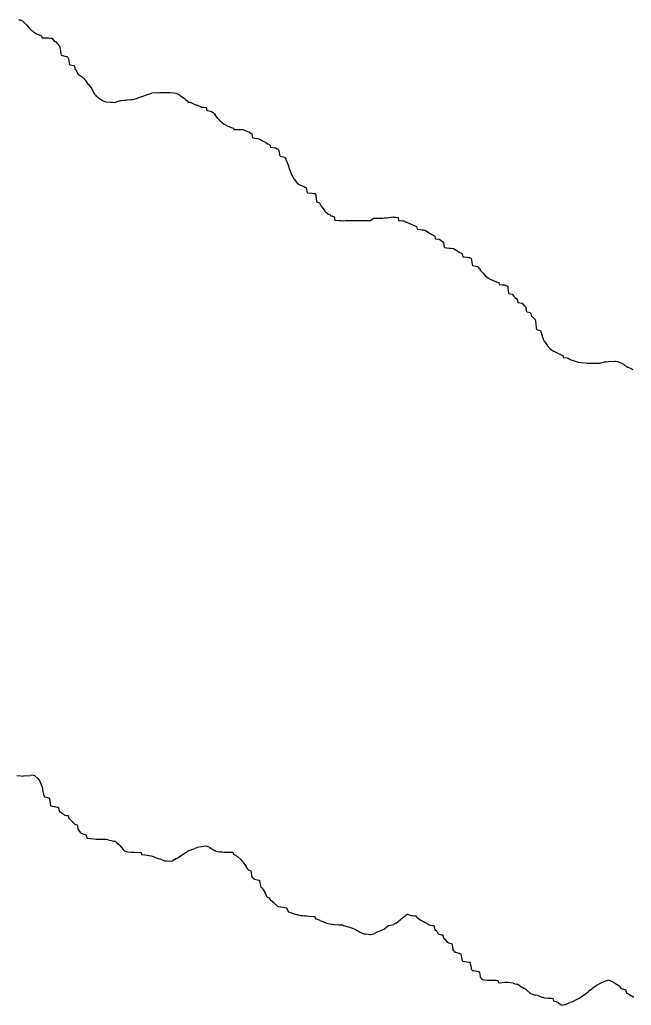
# Model space of a CAD drawing. Extents: x -19 to 227, y -64 to 33.
# Drawn here: x 101.32 to 121.37, y -25.05 to 7.3 of the extents above; entities that cross this region are included whole.
import ezdxf

# ---------------------------------------------------------------- set-up
doc = ezdxf.new("R2010")
doc.units = 0

msp = doc.modelspace()

# ---------------------------------------------------------------- linework, layer by layer
at = {"layer": 'MIDPLANE_Z0_OUTLINE'}
for p, q in [((101.2891, 7.3041), (101.3432, 7.2963)), ((101.3432, 7.2963), (101.3547, 7.2893)), ((101.3547, 7.2893), (101.3564, 7.2887)), ((101.3564, 7.2887), (101.4021, 7.2725)), ((101.4021, 7.2725), (101.4069, 7.2671)), ((101.4069, 7.2671), (101.4259, 7.2459)), ((101.4259, 7.2459), (101.4472, 7.2251)), ((101.4472, 7.2251), (101.4691, 7.2024)), ((101.4691, 7.2024), (101.5493, 7.1196)), ((101.5493, 7.1196), (101.6139, 7.0482)), ((101.6139, 7.0482), (101.6547, 7.0031)), ((101.6547, 7.0031), (101.6609, 6.9963)), ((101.6609, 6.9963), (101.6931, 6.9635)), ((101.6931, 6.9635), (101.7001, 6.9584)), ((101.7001, 6.9584), (101.7259, 6.9391)), ((101.7259, 6.9391), (101.7461, 6.9251)), ((101.7461, 6.9251), (101.7718, 6.9072)), ((101.7718, 6.9072), (101.8691, 6.8395)), ((101.8691, 6.8395), (101.925, 6.8156)), ((101.925, 6.8156), (101.9547, 6.8028)), ((101.9547, 6.8028), (102.0259, 6.7723)), ((102.0259, 6.7723), (102.0396, 6.71)), ((102.0396, 6.71), (102.1527, 6.7073)), ((102.1527, 6.7073), (102.2547, 6.7049)), ((102.2547, 6.7049), (102.3259, 6.7032)), ((102.3259, 6.7032), (102.3332, 6.7036)), ((102.3332, 6.7036), (102.3735, 6.6963)), ((102.3735, 6.6963), (102.4388, 6.6251)), ((102.4388, 6.6251), (102.4795, 6.5913)), ((102.4795, 6.5913), (102.5021, 6.5725)), ((102.5021, 6.5725), (102.5409, 6.5249)), ((102.5409, 6.5249), (102.5547, 6.508)), ((102.5547, 6.508), (102.6259, 6.439)), ((102.6259, 6.439), (102.632, 6.4024)), ((102.632, 6.4024), (102.632, 6.3963)), ((102.632, 6.3963), (102.6408, 6.3251)), ((102.6408, 6.3251), (102.6628, 6.1862)), ((102.6628, 6.1862), (102.67, 6.1404)), ((102.67, 6.1404), (102.8361, 6.1012)), ((102.8361, 6.1012), (102.8547, 6.0968)), ((102.8547, 6.0968), (102.8571, 6.0963)), ((102.8571, 6.0963), (102.8907, 6.0611)), ((102.8907, 6.0611), (102.903, 6.0452)), ((102.903, 6.0452), (102.9184, 6.0251)), ((102.9184, 6.0251), (102.9259, 6.0153)), ((102.9562, 5.8266), (102.9259, 6.0153)), ((102.9562, 5.8266), (103.098, 5.7963)), ((103.098, 5.7963), (103.1185, 5.7251)), ((103.1185, 5.7251), (103.1236, 5.7076)), ((103.1236, 5.7076), (103.1266, 5.697)), ((103.1266, 5.697), (103.1444, 5.6694)), ((103.1444, 5.6694), (103.1547, 5.6534)), ((103.1547, 5.6534), (103.2259, 5.5428)), ((103.2259, 5.5428), (103.2307, 5.5011)), ((103.2307, 5.5011), (103.2661, 5.4963)), ((103.2661, 5.4963), (103.359, 5.4251)), ((103.359, 5.4251), (103.3939, 5.3983)), ((103.3939, 5.3983), (103.4132, 5.3836)), ((103.4132, 5.3836), (103.443, 5.3439)), ((103.443, 5.3439), (103.4547, 5.3284)), ((103.4547, 5.3284), (103.5259, 5.2336)), ((103.5259, 5.2336), (103.5305, 5.2008)), ((103.5305, 5.2008), (103.5555, 5.1963)), ((103.5555, 5.1963), (103.6123, 5.1251)), ((103.6123, 5.1251), (103.6451, 5.0839)), ((103.6451, 5.0839), (103.6754, 5.0458)), ((103.6754, 5.0458), (103.7271, 4.9422)), ((103.7271, 4.9422), (103.7499, 4.8963)), ((103.7499, 4.8963), (103.7547, 4.8902)), ((103.7547, 4.8902), (103.7569, 4.8874)), ((103.7569, 4.8874), (103.7832, 4.8536)), ((103.7832, 4.8536), (103.791, 4.8432)), ((105.4464, 4.8251), (105.5547, 4.8643)), ((105.5547, 4.8643), (105.6161, 4.8865)), ((105.6161, 4.8865), (105.6259, 4.8905)), ((105.6259, 4.8905), (105.6462, 4.8963)), ((105.8547, 4.9075), (105.6462, 4.8963)), ((105.8547, 4.9075), (105.9259, 4.9114)), ((105.9259, 4.9114), (105.941, 4.9114)), ((105.941, 4.9114), (106.0562, 4.9141)), ((106.0562, 4.9141), (106.1547, 4.9165)), ((106.1547, 4.9165), (106.2259, 4.9161)), ((106.2259, 4.9161), (106.2455, 4.9159)), ((106.2455, 4.9159), (106.3705, 4.9029)), ((106.3705, 4.9029), (106.4344, 4.8963)), ((106.4344, 4.8963), (106.4547, 4.8869)), ((106.4547, 4.8869), (106.4566, 4.8863)), ((106.4566, 4.8863), (106.5015, 4.8719)), ((106.5015, 4.8719), (106.5064, 4.8674)), ((106.5064, 4.8674), (106.5259, 4.8491)), ((103.791, 4.8432), (103.8046, 4.8251)), ((103.8046, 4.8251), (103.8259, 4.7964)), ((103.9369, 4.7073), (103.8259, 4.7964)), ((103.9369, 4.7073), (104.0001, 4.6742)), ((104.0001, 4.6742), (104.0547, 4.6456)), ((104.0547, 4.6456), (104.1259, 4.6083)), ((104.1259, 4.6083), (104.1362, 4.6066)), ((104.1362, 4.6066), (104.1528, 4.6056)), ((104.1528, 4.6056), (104.2948, 4.5963)), ((104.2948, 4.5963), (104.3547, 4.593)), ((104.3547, 4.593), (104.3547, 4.593)), ((104.3547, 4.593), (104.419, 4.5894)), ((104.419, 4.5894), (104.4259, 4.5894)), ((104.4259, 4.5894), (104.4648, 4.5963)), ((104.4259, 4.5894), (104.4259, 4.5894)), ((104.6547, 4.6468), (104.4648, 4.5963)), ((104.6547, 4.6468), (104.7259, 4.6658)), ((104.7259, 4.6658), (104.7964, 4.6668)), ((104.7964, 4.6668), (104.8276, 4.6693)), ((104.8276, 4.6693), (104.9547, 4.6798)), ((104.9547, 4.6798), (105.0259, 4.6857)), ((105.0259, 4.6857), (105.1491, 4.7195)), ((105.1491, 4.7195), (105.1504, 4.7199)), ((105.1504, 4.7199), (105.2547, 4.7565)), ((105.2547, 4.7565), (105.3259, 4.7815)), ((105.3259, 4.7815), (105.3295, 4.7828)), ((105.3295, 4.7828), (105.4464, 4.8251)), ((106.5259, 4.8491), (106.5628, 4.8251)), ((106.5628, 4.8251), (106.5887, 4.8082)), ((106.5887, 4.8082), (106.6789, 4.7493)), ((106.6789, 4.7493), (106.7201, 4.7165)), ((106.7201, 4.7165), (106.7547, 4.689)), ((106.7547, 4.689), (106.8259, 4.6323)), ((106.8259, 4.6323), (106.8309, 4.6013)), ((106.8309, 4.6013), (106.8841, 4.5977)), ((106.8841, 4.5977), (106.9048, 4.5963)), ((106.9048, 4.5963), (107.0123, 4.5455)), ((107.0123, 4.5455), (107.0547, 4.5255)), ((107.0547, 4.5255), (107.055, 4.5253)), ((107.055, 4.5253), (107.0558, 4.5251)), ((107.0558, 4.5251), (107.0956, 4.5125)), ((107.0956, 4.5125), (107.1259, 4.5028)), ((107.2663, 4.4367), (107.1259, 4.5028)), ((107.2663, 4.4367), (107.3054, 4.4338)), ((107.3054, 4.4338), (107.3547, 4.4302)), ((107.3547, 4.4302), (107.4259, 4.4173)), ((107.4259, 4.4173), (107.4488, 4.3192)), ((107.4488, 4.3192), (107.5838, 4.3)), ((107.5838, 4.3), (107.61, 4.2963)), ((107.61, 4.2963), (107.6547, 4.261)), ((107.6547, 4.261), (107.6566, 4.2597)), ((107.6566, 4.2597), (107.6763, 4.2467)), ((107.6763, 4.2467), (107.6781, 4.2441)), ((107.6781, 4.2441), (107.6915, 4.2251)), ((107.6915, 4.2251), (107.7259, 4.1762)), ((107.805, 4.0754), (107.7259, 4.1762)), ((107.805, 4.0754), (107.8741, 3.9963)), ((107.8741, 3.9963), (107.9504, 3.9299)), ((107.9504, 3.9299), (107.9547, 3.9261)), ((107.9547, 3.9261), (107.9553, 3.9256)), ((107.9553, 3.9256), (107.9561, 3.9251)), ((107.9561, 3.9251), (107.9611, 3.9218)), ((107.9611, 3.9218), (108.0259, 3.8787)), ((108.0259, 3.8787), (108.141, 3.8114)), ((108.141, 3.8114), (108.211, 3.7858)), ((108.211, 3.7858), (108.2547, 3.7698)), ((108.2547, 3.7698), (108.3259, 3.7437)), ((108.3259, 3.7437), (108.335, 3.7054)), ((108.335, 3.7054), (108.424, 3.7028)), ((108.424, 3.7028), (108.5547, 3.699)), ((108.5547, 3.699), (108.6259, 3.6969)), ((108.6259, 3.6969), (108.6265, 3.6969)), ((108.6265, 3.6969), (108.6322, 3.6963)), ((108.6322, 3.6963), (108.791, 3.6351)), ((108.791, 3.6351), (108.8171, 3.6251)), ((108.8171, 3.6251), (108.8442, 3.6146)), ((108.8442, 3.6146), (108.8547, 3.6078)), ((108.8547, 3.6078), (108.8731, 3.5959)), ((108.8731, 3.5959), (108.9259, 3.5616)), ((108.9259, 3.5616), (108.955, 3.4254)), ((108.955, 3.4254), (109.1154, 3.4029)), ((109.1154, 3.4029), (109.1547, 3.3974)), ((109.1547, 3.3974), (109.1626, 3.3963)), ((109.1626, 3.3963), (109.2022, 3.3726)), ((109.2022, 3.3726), (109.2237, 3.3588)), ((109.2237, 3.3588), (109.2259, 3.3573)), ((109.2259, 3.3573), (109.2831, 3.3251)), ((109.2831, 3.3251), (109.3841, 3.2722)), ((109.3841, 3.2722), (109.3957, 3.2661)), ((109.3957, 3.2661), (109.4525, 3.2296)), ((109.4525, 3.2296), (109.4547, 3.2282)), ((109.4547, 3.2282), (109.5259, 3.188)), ((109.5259, 3.188), (109.5456, 3.116)), ((109.5456, 3.116), (109.6817, 3.0992)), ((109.6817, 3.0992), (109.7054, 3.0963)), ((109.7054, 3.0963), (109.7547, 3.066)), ((109.7547, 3.066), (109.7618, 3.0617)), ((109.7618, 3.0617), (109.7801, 3.0504)), ((109.7801, 3.0504), (109.788, 3.041)), ((109.788, 3.041), (109.8015, 3.0251)), ((109.8015, 3.0251), (109.8259, 2.9961)), ((109.8534, 2.8238), (109.8259, 2.9961)), ((109.8534, 2.8238), (110.0002, 2.7963)), ((110.0002, 2.7963), (110.0395, 2.7251)), ((110.0395, 2.7251), (110.0408, 2.7226)), ((110.0408, 2.7226), (110.0449, 2.7153)), ((110.0449, 2.7153), (110.0474, 2.7087)), ((110.0474, 2.7087), (110.0547, 2.6896)), ((110.0547, 2.6896), (110.1259, 2.5025)), ((110.1259, 2.5025), (110.1264, 2.4968)), ((110.1264, 2.4968), (110.129, 2.4963)), ((110.129, 2.4963), (110.1546, 2.4251)), ((110.1546, 2.4251), (110.1632, 2.4011)), ((110.1632, 2.4011), (110.2075, 2.2779)), ((110.2075, 2.2779), (110.2367, 2.1963)), ((110.2367, 2.1963), (110.2833, 2.1251)), ((110.2833, 2.1251), (110.2964, 2.105)), ((110.2964, 2.105), (110.3115, 2.0819)), ((110.3115, 2.0819), (110.3334, 2.0533)), ((110.3334, 2.0533), (110.3547, 2.0254)), ((110.3547, 2.0254), (110.4259, 1.9322)), ((110.4259, 1.9322), (110.4453, 1.9156)), ((110.4453, 1.9156), (110.4733, 1.8997)), ((110.4733, 1.8997), (110.4792, 1.8963)), ((110.4792, 1.8963), (110.6215, 1.8336)), ((110.6215, 1.8336), (110.6409, 1.8251)), ((110.6409, 1.8251), (110.6505, 1.8208)), ((110.6505, 1.8208), (110.6547, 1.8188)), ((110.6547, 1.8188), (110.671, 1.8111)), ((110.671, 1.8111), (110.7259, 1.7849)), ((110.7538, 1.6242), (110.7259, 1.7849)), ((110.7538, 1.6242), (110.9045, 1.6086)), ((110.9045, 1.6086), (110.9547, 1.6034)), ((110.9547, 1.6034), (111.0077, 1.5963)), ((111.0077, 1.5963), (111.0177, 1.588)), ((111.0177, 1.588), (111.0185, 1.5867)), ((111.0185, 1.5867), (111.0259, 1.5757)), ((111.0259, 1.5757), (111.0318, 1.5251)), ((111.0318, 1.5251), (111.0383, 1.4503)), ((111.0383, 1.4503), (111.0496, 1.32)), ((111.0496, 1.32), (111.1485, 1.2963)), ((111.1485, 1.2963), (111.1842, 1.2251)), ((111.1842, 1.2251), (111.2032, 1.1872)), ((111.2032, 1.1872), (111.2078, 1.1782)), ((111.2078, 1.1782), (111.2466, 1.125)), ((111.2466, 1.125), (111.2547, 1.114)), ((111.2547, 1.114), (111.3259, 1.0165)), ((111.3259, 1.0165), (111.3284, 0.9988)), ((111.3284, 0.9988), (111.3472, 0.9963)), ((111.3472, 0.9963), (111.4484, 0.9251)), ((111.4484, 0.9251), (111.4932, 0.8936)), ((111.4932, 0.8936), (111.5108, 0.8812)), ((111.5108, 0.8812), (111.5456, 0.8678)), ((111.5456, 0.8678), (111.5547, 0.8644)), ((111.5547, 0.8644), (111.6259, 0.8371)), ((111.6259, 0.8371), (111.6533, 0.7237)), ((111.6533, 0.7237), (111.8062, 0.7131)), ((111.8062, 0.7131), (111.8547, 0.7097)), ((111.8547, 0.7097), (111.9259, 0.7047)), ((111.9259, 0.7047), (111.9346, 0.705)), ((111.9346, 0.705), (112.0157, 0.7072)), ((112.0157, 0.7072), (112.1547, 0.7109)), ((112.1547, 0.7109), (112.2259, 0.7109)), ((112.2259, 0.7109), (112.2403, 0.7107)), ((112.2403, 0.7107), (112.3462, 0.7118)), ((112.3462, 0.7118), (112.4547, 0.7128)), ((112.4547, 0.7128), (112.5259, 0.7139)), ((112.5259, 0.7139), (112.5429, 0.7133)), ((112.5429, 0.7133), (112.6626, 0.7134)), ((112.6626, 0.7134), (112.7547, 0.7135)), ((112.7547, 0.7135), (112.8259, 0.7152)), ((112.8259, 0.7152), (112.9153, 0.7857)), ((112.9153, 0.7857), (112.9767, 0.7852)), ((112.9767, 0.7852), (113.0547, 0.7847)), ((113.0547, 0.7847), (113.1259, 0.7842)), ((113.1259, 0.7842), (113.2231, 0.7935)), ((113.2231, 0.7935), (113.275, 0.7976)), ((113.275, 0.7976), (113.3547, 0.804)), ((113.3547, 0.804), (113.4259, 0.8098)), ((113.4259, 0.8098), (113.5601, 0.8304)), ((113.5601, 0.8304), (113.5929, 0.8268)), ((113.5929, 0.8268), (113.6547, 0.8198)), ((113.6547, 0.8198), (113.7259, 0.8118)), ((113.7259, 0.8118), (113.7438, 0.7142)), ((113.7438, 0.7142), (113.8737, 0.7009)), ((113.8737, 0.7009), (113.9184, 0.6963)), ((113.9184, 0.6963), (113.9547, 0.6784)), ((113.9547, 0.6784), (113.9591, 0.6762)), ((113.9591, 0.6762), (113.9904, 0.6607)), ((113.9904, 0.6607), (114.0117, 0.653)), ((114.0117, 0.653), (114.0259, 0.6478)), ((114.0259, 0.6478), (114.0767, 0.6251)), ((114.0767, 0.6251), (114.1578, 0.5902)), ((114.1578, 0.5902), (114.2012, 0.5716)), ((114.2012, 0.5716), (114.2475, 0.5529)), ((114.2475, 0.5529), (114.2547, 0.55)), ((114.2547, 0.55), (114.3259, 0.5195)), ((114.3259, 0.5195), (114.3526, 0.423)), ((114.3526, 0.423), (114.5002, 0.4072)), ((114.5002, 0.4072), (114.5547, 0.4014)), ((114.5547, 0.4014), (114.6039, 0.3963)), ((114.6039, 0.3963), (114.6185, 0.3889)), ((114.6185, 0.3889), (114.6215, 0.3866)), ((114.6215, 0.3866), (114.6259, 0.3831)), ((114.6259, 0.3831), (114.7127, 0.3251)), ((114.7127, 0.3251), (114.7577, 0.2971)), ((114.7577, 0.2971), (114.8002, 0.2706)), ((114.8002, 0.2706), (114.8373, 0.2476)), ((114.8373, 0.2476), (114.8547, 0.2367)), ((114.8547, 0.2367), (114.9259, 0.1968)), ((114.9259, 0.1968), (114.9436, 0.114)), ((114.9436, 0.114), (115.0663, 0.0986)), ((115.0663, 0.0986), (115.0844, 0.0963)), ((115.0844, 0.0963), (115.149, 0.0456)), ((115.149, 0.0456), (115.1547, 0.0412)), ((115.1547, 0.0412), (115.1642, 0.0346)), ((115.1642, 0.0346), (115.1775, 0.0251)), ((115.1775, 0.0251), (115.183, 0.0212)), ((115.183, 0.0212), (115.2259, -0.0093)), ((115.2525, -0.1771), (115.2259, -0.0093)), ((115.2525, -0.1771), (115.4023, -0.1909)), ((115.4023, -0.1909), (115.4547, -0.1957)), ((115.4547, -0.1957), (115.5259, -0.2022)), ((115.5259, -0.2022), (115.5274, -0.2023)), ((115.5274, -0.2023), (115.5403, -0.2037)), ((115.5403, -0.2037), (115.6473, -0.2749)), ((115.6473, -0.2749), (115.6761, -0.2941)), ((115.6761, -0.2941), (115.7118, -0.3178)), ((115.7118, -0.3178), (115.7355, -0.3315)), ((115.7355, -0.3315), (115.7547, -0.3425)), ((115.7547, -0.3425), (115.8259, -0.3835)), ((115.8259, -0.3835), (115.8444, -0.4852)), ((115.8444, -0.4852), (115.9722, -0.4956)), ((115.9722, -0.4956), (116.0547, -0.5024)), ((116.0547, -0.5024), (116.069, -0.5037)), ((116.069, -0.5037), (116.1083, -0.5213)), ((116.1083, -0.5213), (116.1125, -0.5246)), ((116.1125, -0.5246), (116.1259, -0.535)), ((116.1259, -0.535), (116.1324, -0.5749)), ((116.1324, -0.5749), (116.1476, -0.6743)), ((116.1476, -0.6743), (116.1619, -0.7677)), ((116.1619, -0.7677), (116.3267, -0.7997)), ((116.3267, -0.7997), (116.3472, -0.8037)), ((116.3472, -0.8037), (116.3547, -0.8147)), ((116.3547, -0.8147), (116.3572, -0.8184)), ((116.3572, -0.8184), (116.379, -0.8507)), ((116.379, -0.8507), (116.3837, -0.8586)), ((116.3837, -0.8586), (116.3935, -0.8749)), ((116.3935, -0.8749), (116.4259, -0.9294)), ((116.5111, -1.0185), (116.4259, -0.9294)), ((116.5111, -1.0185), (116.5758, -1.0901)), ((116.5758, -1.0901), (116.588, -1.1037)), ((116.588, -1.1037), (116.6547, -1.1555)), ((116.6547, -1.1555), (116.6568, -1.1572)), ((116.6568, -1.1572), (116.6656, -1.164)), ((116.6656, -1.164), (116.6688, -1.1664)), ((116.6688, -1.1664), (116.68, -1.1749)), ((116.68, -1.1749), (116.7259, -1.2098)), ((116.8658, -1.2638), (116.7259, -1.2098)), ((116.8658, -1.2638), (116.9083, -1.28)), ((116.9083, -1.28), (116.9547, -1.2977)), ((116.9547, -1.2977), (117.0259, -1.3248)), ((117.0259, -1.3248), (117.0385, -1.3911)), ((117.0385, -1.3911), (117.1422, -1.3983)), ((117.1422, -1.3983), (117.2203, -1.4037)), ((117.2203, -1.4037), (117.2547, -1.4162)), ((117.2547, -1.4162), (117.255, -1.4164)), ((117.255, -1.4164), (117.2977, -1.4319)), ((117.2977, -1.4319), (117.2983, -1.4327)), ((117.2983, -1.4327), (117.3259, -1.4682)), ((117.3259, -1.4682), (117.3266, -1.4749)), ((117.3266, -1.4749), (117.3281, -1.489)), ((117.3281, -1.489), (117.3485, -1.6812)), ((117.3485, -1.6812), (117.4645, -1.7037)), ((117.4645, -1.7037), (117.5158, -1.7643)), ((117.5158, -1.7643), (117.5248, -1.7749)), ((117.5248, -1.7749), (117.5385, -1.7911)), ((117.5385, -1.7911), (117.5547, -1.8054)), ((117.5547, -1.8054), (117.5651, -1.8145)), ((117.5651, -1.8145), (117.6259, -1.8678)), ((117.6259, -1.8678), (117.6476, -1.982)), ((117.6476, -1.982), (117.7902, -2.0035)), ((117.7902, -2.0035), (117.7911, -2.0037)), ((117.7911, -2.0037), (117.8532, -2.0736)), ((117.8532, -2.0736), (117.8544, -2.0749)), ((117.8544, -2.0749), (117.8545, -2.0751)), ((117.8545, -2.0751), (117.8547, -2.0752)), ((117.8547, -2.0752), (117.8559, -2.0764)), ((117.8559, -2.0764), (117.9259, -2.1464)), ((117.9488, -2.2808), (117.9259, -2.1464)), ((117.9488, -2.2808), (118.0527, -2.3037)), ((118.0527, -2.3037), (118.0851, -2.3749)), ((118.0851, -2.3749), (118.094, -2.4032)), ((118.094, -2.4032), (118.1017, -2.4279)), ((118.1017, -2.4279), (118.1313, -2.4496)), ((118.1313, -2.4496), (118.1547, -2.4667)), ((118.1547, -2.4667), (118.2259, -2.5327)), ((118.2259, -2.5327), (118.2361, -2.5935)), ((118.2361, -2.5935), (118.2361, -2.6037)), ((118.2361, -2.6037), (118.244, -2.6749)), ((118.244, -2.6749), (118.2556, -2.8138)), ((118.2556, -2.8138), (118.2602, -2.8694)), ((118.2602, -2.8694), (118.3957, -2.9037)), ((118.3957, -2.9037), (118.4184, -2.9749)), ((118.4184, -2.9749), (118.4252, -2.9965)), ((118.4252, -2.9965), (118.4271, -3.0025)), ((118.4271, -3.0025), (118.4489, -3.0681)), ((118.4489, -3.0681), (118.4547, -3.0855)), ((118.4547, -3.0855), (118.4939, -3.2037)), ((118.4939, -3.2037), (118.5054, -3.2243)), ((118.5054, -3.2243), (118.5107, -3.2328)), ((118.5107, -3.2328), (118.5259, -3.2572)), ((118.5259, -3.2572), (118.5384, -3.2749)), ((118.5384, -3.2749), (118.5549, -3.2984)), ((118.5549, -3.2984), (118.6277, -3.4019)), ((118.6277, -3.4019), (118.7102, -3.4958)), ((118.7102, -3.4958), (118.7171, -3.5037)), ((118.7171, -3.5037), (118.7547, -3.5343)), ((118.7547, -3.5343), (118.7697, -3.5466)), ((118.7697, -3.5466), (118.7771, -3.5526)), ((118.7771, -3.5526), (118.8068, -3.5697)), ((118.8068, -3.5697), (118.8159, -3.5749)), ((118.8159, -3.5749), (118.8259, -3.5807)), ((118.9802, -3.6494), (118.8259, -3.5807)), ((118.9802, -3.6494), (119.0431, -3.6794)), ((119.0431, -3.6794), (119.0547, -3.685)), ((119.0547, -3.685), (119.1259, -3.7193)), ((119.1259, -3.7193), (119.1446, -3.785)), ((119.1446, -3.785), (119.2735, -3.8)), ((119.2735, -3.8), (119.3045, -3.8037)), ((119.3045, -3.8037), (119.3542, -3.8401)), ((119.3542, -3.8401), (119.3547, -3.8404)), ((119.3547, -3.8404), (119.3738, -3.8558)), ((119.3738, -3.8558), (119.4259, -3.8744)), ((119.4259, -3.8744), (119.4274, -3.8749)), ((119.4274, -3.8749), (119.43, -3.8758)), ((119.43, -3.8758), (119.5993, -3.9303)), ((119.5993, -3.9303), (119.6347, -3.9364)), ((119.6347, -3.9364), (119.6547, -3.9398)), ((119.6547, -3.9398), (119.7259, -3.9464)), ((119.7259, -3.9464), (119.8649, -3.9647)), ((119.8649, -3.9647), (119.9222, -3.9697)), ((119.9222, -3.9697), (119.9547, -3.9726)), ((119.9547, -3.9726), (120.0259, -3.9735)), ((120.0259, -3.9735), (120.1623, -3.9673)), ((120.1623, -3.9673), (120.2166, -3.9679)), ((120.2166, -3.9679), (120.2547, -3.9683)), ((120.2547, -3.9683), (120.3259, -3.9671)), ((120.3259, -3.9671), (120.4995, -3.9301)), ((120.4995, -3.9301), (120.5176, -3.928)), ((120.5176, -3.928), (120.5547, -3.9238)), ((120.5547, -3.9238), (120.6259, -3.9182)), ((120.6259, -3.9182), (120.8256, -3.904)), ((120.8256, -3.904), (120.8282, -3.9045)), ((120.8282, -3.9045), (120.8547, -3.9094)), ((120.8547, -3.9094), (120.9259, -3.9193)), ((120.9259, -3.9193), (121.0557, -3.9739)), ((121.0557, -3.9739), (121.1131, -4.0083)), ((121.1131, -4.0083), (121.1547, -4.0331)), ((121.1547, -4.0331), (121.2259, -4.0757)), ((121.2259, -4.0757), (121.2303, -4.0993)), ((121.2303, -4.0993), (121.2734, -4.1037)), ((121.2734, -4.1037), (121.4239, -4.1735)), ((101.224, -17.5056), (101.3547, -17.5216)), ((101.3547, -17.5216), (101.4187, -17.5295)), ((101.4187, -17.5295), (101.4259, -17.5304)), ((101.5149, -17.5147), (101.4259, -17.5304)), ((101.5149, -17.5147), (101.6547, -17.5027)), ((101.7259, -17.4965), (101.6547, -17.5027)), ((101.7275, -17.4969), (101.7259, -17.4965)), ((101.811, -17.5187), (101.7275, -17.4969)), ((101.906, -17.603), (101.811, -17.5187)), ((101.9067, -17.6037), (101.906, -17.603)), ((101.9067, -17.6037), (101.9547, -17.6651)), ((101.9547, -17.6651), (101.959, -17.6706)), ((101.959, -17.6706), (101.961, -17.6749)), ((101.961, -17.6749), (102.0121, -17.7847)), ((102.0121, -17.7847), (102.0259, -17.8144)), ((102.0472, -17.8825), (102.0259, -17.8144)), ((102.0472, -17.8825), (102.0548, -17.9037)), ((102.0548, -17.9037), (102.0611, -17.9372)), ((102.0611, -17.9372), (102.0683, -17.9749)), ((102.0683, -17.9749), (102.0981, -18.1315)), ((102.0981, -18.1315), (102.1306, -18.2037)), ((102.1306, -18.2037), (102.1349, -18.2048)), ((102.1349, -18.2048), (102.2547, -18.237)), ((102.2547, -18.237), (102.2845, -18.2451)), ((102.2845, -18.2451), (102.2896, -18.2749)), ((102.2896, -18.2749), (102.3153, -18.428)), ((102.3153, -18.428), (102.3259, -18.4916)), ((102.3307, -18.4989), (102.3259, -18.4916)), ((102.3307, -18.4989), (102.3366, -18.5037)), ((102.3366, -18.5037), (102.3954, -18.5144)), ((102.3954, -18.5144), (102.5547, -18.5435)), ((102.5547, -18.5435), (102.5812, -18.5484)), ((102.5812, -18.5484), (102.5891, -18.5749)), ((102.5891, -18.5749), (102.6259, -18.6984)), ((102.6261, -18.6984), (102.6259, -18.6984)), ((102.6884, -18.7412), (102.6261, -18.6984)), ((102.7803, -18.8036), (102.6884, -18.7412)), ((102.7803, -18.8037), (102.7803, -18.8036)), ((102.7803, -18.8037), (102.8547, -18.8165)), ((102.8547, -18.8165), (102.9045, -18.8251)), ((102.9045, -18.8251), (102.9172, -18.8749)), ((102.9172, -18.8749), (102.9259, -18.9089)), ((102.9324, -18.9155), (102.9259, -18.9089)), ((103.0223, -19.0074), (102.9324, -18.9155)), ((103.1122, -19.0969), (103.0223, -19.0074)), ((103.119, -19.1037), (103.1122, -19.0969)), ((103.119, -19.1037), (103.1547, -19.1129)), ((103.1547, -19.1129), (103.204, -19.1256)), ((103.204, -19.1256), (103.2127, -19.1749)), ((103.2127, -19.1749), (103.2259, -19.2492)), ((103.2264, -19.2499), (103.2259, -19.2492)), ((103.2861, -19.3435), (103.2264, -19.2499)), ((103.333, -19.403), (103.2861, -19.3435)), ((103.3335, -19.4037), (103.333, -19.403)), ((103.3335, -19.4037), (103.4547, -19.4411)), ((103.4547, -19.4411), (103.4816, -19.448)), ((103.4816, -19.448), (103.49, -19.4749)), ((103.49, -19.4749), (103.5259, -19.5733)), ((103.5386, -19.575), (103.5259, -19.5733)), ((103.6409, -19.5887), (103.5386, -19.575)), ((103.7547, -19.598), (103.6409, -19.5887)), ((103.8259, -19.6038), (103.7547, -19.598)), ((103.8313, -19.6037), (103.8259, -19.6038)), ((103.9267, -19.6029), (103.8313, -19.6037)), ((104.0547, -19.6031), (103.9267, -19.6029)), ((104.1259, -19.6032), (104.0547, -19.6031)), ((104.1305, -19.6038), (104.1259, -19.6032)), ((104.2144, -19.6152), (104.1305, -19.6038)), ((104.2144, -19.6152), (104.3547, -19.6468)), ((104.3547, -19.6468), (104.4018, -19.6574)), ((104.4018, -19.6574), (104.4259, -19.6628)), ((104.4551, -19.6745), (104.4259, -19.6628)), ((104.4551, -19.6745), (104.4902, -19.7037)), ((104.4902, -19.7037), (104.5059, -19.7186)), ((104.5059, -19.7186), (104.5652, -19.7749)), ((104.5652, -19.7749), (104.6111, -19.8185)), ((104.6111, -19.8185), (104.6547, -19.8707)), ((104.6547, -19.8707), (104.7065, -19.9328)), ((104.7065, -19.9328), (104.7259, -19.9561)), ((104.7476, -19.982), (104.7259, -19.9561)), ((104.7476, -19.982), (104.8023, -20.0037)), ((104.8023, -20.0037), (104.8495, -20.0092)), ((104.8495, -20.0092), (104.9547, -20.0216)), ((104.9547, -20.0216), (105.0024, -20.0272)), ((105.0024, -20.0272), (105.0259, -20.0272)), ((105.0259, -20.0272), (105.0813, -20.0279)), ((105.0813, -20.0279), (105.2547, -20.0299)), ((105.2547, -20.0299), (105.2992, -20.0304)), ((105.2992, -20.0304), (105.3133, -20.0749)), ((106.7547, -20.041), (106.7059, -20.0749)), ((106.7547, -20.041), (106.8083, -20.0037)), ((106.8259, -19.9923), (106.8083, -20.0037)), ((106.8457, -19.9839), (106.8259, -19.9923)), ((106.8457, -19.9839), (107.0547, -19.9037)), ((107.1259, -19.8764), (107.0547, -19.9037)), ((107.1345, -19.875), (107.1259, -19.8764)), ((107.2778, -19.8518), (107.1345, -19.875)), ((107.3547, -19.8366), (107.2778, -19.8518)), ((107.4259, -19.8225), (107.3547, -19.8366)), ((107.4379, -19.8273), (107.4259, -19.8225)), ((107.5551, -19.8745), (107.4379, -19.8273)), ((107.5551, -19.8745), (107.6547, -19.9383)), ((107.6547, -19.9383), (107.6946, -19.9611)), ((107.6946, -19.9611), (107.7259, -19.9789)), ((107.744, -19.9856), (107.7259, -19.9789)), ((107.744, -19.9856), (107.8029, -20.0037)), ((107.8029, -20.0037), (107.8687, -20.009)), ((107.8687, -20.009), (107.9547, -20.0161)), ((107.9547, -20.0161), (108.0082, -20.0214)), ((108.0082, -20.0214), (108.0259, -20.0206)), ((108.0259, -20.0206), (108.0959, -20.0224)), ((108.0959, -20.0224), (108.2547, -20.0265)), ((108.2547, -20.0265), (108.3018, -20.0278)), ((108.3018, -20.0278), (108.3187, -20.0749)), ((105.3133, -20.0749), (105.3259, -20.1145)), ((105.3382, -20.116), (105.3259, -20.1145)), ((105.4939, -20.1358), (105.3382, -20.116)), ((105.5547, -20.1451), (105.4939, -20.1358)), ((105.6259, -20.1561), (105.5547, -20.1451)), ((105.6336, -20.1586), (105.6259, -20.1561)), ((105.7368, -20.1928), (105.6336, -20.1586)), ((105.7368, -20.1928), (105.8547, -20.231)), ((105.8547, -20.231), (105.9044, -20.2471)), ((105.9044, -20.2471), (105.9259, -20.2541)), ((105.966, -20.2636), (105.9259, -20.2541)), ((105.966, -20.2636), (106.0697, -20.3037)), ((106.0697, -20.3037), (106.0963, -20.306)), ((106.0963, -20.306), (106.1547, -20.3111)), ((106.1547, -20.3111), (106.2134, -20.3162)), ((106.2134, -20.3162), (106.2259, -20.3166)), ((106.2259, -20.3166), (106.3257, -20.3037)), ((106.4547, -20.237), (106.3257, -20.3037)), ((106.4547, -20.237), (106.5238, -20.2013)), ((106.5238, -20.2013), (106.5259, -20.2002)), ((106.7059, -20.0749), (106.5259, -20.2002)), ((108.3187, -20.0749), (108.3259, -20.0953)), ((108.3335, -20.0996), (108.3259, -20.0953)), ((108.4592, -20.1705), (108.3335, -20.0996)), ((108.4592, -20.1705), (108.5547, -20.2586)), ((108.5547, -20.2586), (108.5804, -20.2823)), ((108.5804, -20.2823), (108.6035, -20.3037)), ((108.6035, -20.3037), (108.6218, -20.3078)), ((108.6218, -20.3078), (108.6259, -20.3259)), ((108.6259, -20.3259), (108.6428, -20.3501)), ((108.6428, -20.3501), (108.6601, -20.3749)), ((108.6601, -20.3749), (108.7401, -20.4895)), ((108.8047, -20.591), (108.7401, -20.4895)), ((108.8128, -20.6037), (108.8047, -20.591)), ((108.8128, -20.6037), (108.8547, -20.6182)), ((108.8547, -20.6182), (108.8968, -20.6328)), ((108.8968, -20.6328), (108.9037, -20.6749)), ((108.9037, -20.6749), (108.9227, -20.7913)), ((108.9227, -20.7913), (108.9259, -20.8109)), ((108.958, -20.8716), (108.9259, -20.8109)), ((108.958, -20.8716), (108.9938, -20.9037)), ((108.9938, -20.9037), (109.0111, -20.908)), ((109.0111, -20.908), (109.1547, -20.9436)), ((109.1547, -20.9436), (109.1798, -20.9498)), ((109.1798, -20.9498), (109.1851, -20.9749)), ((109.1851, -20.9749), (109.2176, -21.1307)), ((109.2176, -21.1307), (109.2259, -21.1703)), ((109.2441, -21.1855), (109.2259, -21.1703)), ((109.2441, -21.1855), (109.2623, -21.2037)), ((109.2623, -21.2037), (109.2803, -21.2309)), ((109.2803, -21.2309), (109.3093, -21.2749)), ((109.3093, -21.2749), (109.3671, -21.3625)), ((109.4289, -21.4982), (109.3671, -21.3625)), ((109.4314, -21.5037), (109.4289, -21.4982)), ((109.4314, -21.5037), (109.4547, -21.5094)), ((109.4547, -21.5094), (109.5073, -21.5224)), ((109.5073, -21.5224), (109.5224, -21.5749)), ((109.5224, -21.5749), (109.5259, -21.5872)), ((109.5295, -21.5901), (109.5259, -21.5872)), ((109.6467, -21.6829), (109.5295, -21.5901)), ((109.6467, -21.6829), (109.7547, -21.7816)), ((109.7547, -21.7816), (109.7683, -21.7925)), ((109.7683, -21.7925), (109.7823, -21.8037)), ((109.7823, -21.8037), (109.8183, -21.8113)), ((109.8183, -21.8113), (109.8259, -21.8121)), ((109.8259, -21.8121), (109.876, -21.8217)), ((109.876, -21.8217), (110.0547, -21.856)), ((110.0547, -21.856), (110.0716, -21.858)), ((110.0716, -21.858), (110.0769, -21.8749)), ((110.0769, -21.8749), (110.1259, -21.9891)), ((110.1378, -21.9924), (110.1259, -21.9891)), ((110.2154, -22.0142), (110.1378, -21.9924)), ((110.2154, -22.0142), (110.3547, -22.0612)), ((110.3547, -22.0612), (110.3931, -22.0716)), ((110.3931, -22.0716), (110.4259, -22.0805)), ((110.4441, -22.0855), (110.4259, -22.0805)), ((110.4441, -22.0855), (110.5383, -22.1037)), ((110.5383, -22.1037), (110.5891, -22.1072)), ((110.5891, -22.1072), (110.6547, -22.1118)), ((110.6547, -22.1118), (110.7125, -22.1171)), ((110.7125, -22.1171), (110.7259, -22.1169)), ((110.7259, -22.1169), (110.7823, -22.1217)), ((110.7823, -22.1217), (110.9547, -22.1365)), ((110.9547, -22.1365), (110.9902, -22.1394)), ((110.9902, -22.1394), (111.0055, -22.1749)), ((111.0055, -22.1749), (111.0259, -22.2216)), ((111.0455, -22.2275), (111.0259, -22.2216)), ((111.1662, -22.2635), (111.0455, -22.2275)), ((111.1662, -22.2635), (111.2547, -22.3047)), ((111.2547, -22.3047), (111.3192, -22.3347)), ((113.6547, -22.3523), (113.7061, -22.321)), ((113.7061, -22.321), (113.7259, -22.3089)), ((113.8852, -22.1749), (113.7259, -22.3089)), ((113.9547, -22.1229), (113.8852, -22.1749)), ((113.9547, -22.1229), (113.9803, -22.1037)), ((114.0259, -22.0694), (113.9803, -22.1037)), ((114.0542, -22.0754), (114.0259, -22.0694)), ((114.0542, -22.0754), (114.1566, -22.1037)), ((114.1566, -22.1037), (114.2013, -22.1066)), ((114.2013, -22.1066), (114.2547, -22.11)), ((114.2547, -22.11), (114.3157, -22.1139)), ((114.3157, -22.1139), (114.3259, -22.1527)), ((114.3259, -22.1527), (114.3387, -22.1618)), ((114.3387, -22.1618), (114.3571, -22.1749)), ((114.3571, -22.1749), (114.4724, -22.2572)), ((114.4724, -22.2572), (114.5547, -22.3005)), ((114.5547, -22.3005), (114.6118, -22.3306)), ((111.3192, -22.3347), (111.3259, -22.3379)), ((111.3776, -22.352), (111.3259, -22.3379)), ((111.3776, -22.352), (111.5547, -22.3879)), ((111.5547, -22.3879), (111.5724, -22.3914)), ((111.5724, -22.3914), (111.6259, -22.4023)), ((111.6271, -22.4025), (111.6259, -22.4023)), ((111.6271, -22.4025), (111.6408, -22.4037)), ((111.6408, -22.4037), (111.7894, -22.408)), ((111.7894, -22.408), (111.8547, -22.4099)), ((111.8547, -22.4099), (111.9179, -22.4117)), ((111.9179, -22.4117), (111.9259, -22.4309)), ((111.9259, -22.4309), (111.9668, -22.4422)), ((111.9668, -22.4422), (112.0843, -22.4749)), ((112.0843, -22.4749), (112.1393, -22.4903)), ((112.1547, -22.4964), (112.1393, -22.4903)), ((112.2259, -22.525), (112.1547, -22.4964)), ((112.2401, -22.531), (112.2259, -22.525)), ((112.3514, -22.5783), (112.2401, -22.531)), ((112.3514, -22.5783), (112.4547, -22.6362)), ((112.4547, -22.6362), (112.4994, -22.6614)), ((113.0547, -22.6364), (112.9299, -22.703)), ((113.1259, -22.6129), (113.0547, -22.6364)), ((113.1276, -22.6123), (113.1259, -22.6129)), ((113.2801, -22.5495), (113.1276, -22.6123)), ((113.3547, -22.4843), (113.2801, -22.5495)), ((113.3702, -22.4749), (113.3547, -22.4843)), ((113.4259, -22.4265), (113.3702, -22.4749)), ((113.4259, -22.4265), (113.5845, -22.4037)), ((113.6547, -22.3523), (113.5845, -22.4037)), ((114.6118, -22.3306), (114.6259, -22.3381)), ((114.6698, -22.3598), (114.6259, -22.3381)), ((114.6698, -22.3598), (114.718, -22.4037)), ((114.718, -22.4037), (114.7398, -22.4075)), ((114.7398, -22.4075), (114.8547, -22.4278)), ((114.8547, -22.4278), (114.8947, -22.4349)), ((114.8947, -22.4349), (114.904, -22.4749)), ((114.904, -22.4749), (114.9258, -22.5694)), ((114.9258, -22.5694), (114.9259, -22.5698)), ((114.9966, -22.6331), (114.9259, -22.5698)), ((114.9966, -22.6331), (115.0384, -22.7037)), ((112.4994, -22.6614), (112.5259, -22.6762)), ((112.55, -22.6796), (112.5259, -22.6762)), ((112.55, -22.6796), (112.603, -22.7037)), ((112.603, -22.7037), (112.6546, -22.7091)), ((112.6546, -22.7091), (112.7547, -22.7196)), ((112.7547, -22.7196), (112.8081, -22.7215)), ((112.8081, -22.7215), (112.8259, -22.7217)), ((112.8259, -22.7217), (112.9285, -22.7037)), ((112.9299, -22.703), (112.9285, -22.7037)), ((115.0384, -22.7037), (115.0389, -22.7038)), ((115.0389, -22.7038), (115.1547, -22.7332)), ((115.1547, -22.7332), (115.1885, -22.7411)), ((115.1885, -22.7411), (115.1983, -22.7749)), ((115.1983, -22.7749), (115.2259, -22.8633)), ((115.2339, -22.8702), (115.2259, -22.8633)), ((115.3012, -22.9284), (115.2339, -22.8702)), ((115.3666, -22.9963), (115.3012, -22.9284)), ((115.3737, -23.0037), (115.3666, -22.9963)), ((115.3737, -23.0037), (115.4547, -23.0267)), ((115.4547, -23.0267), (115.4922, -23.0374)), ((115.4922, -23.0374), (115.4991, -23.0749)), ((115.4991, -23.0749), (115.5224, -23.2007)), ((115.5224, -23.2007), (115.5259, -23.2201)), ((115.5604, -23.2692), (115.5259, -23.2201)), ((115.5604, -23.2692), (115.5913, -23.3037)), ((115.5913, -23.3037), (115.6083, -23.3083)), ((115.6083, -23.3083), (115.7547, -23.3479)), ((115.7547, -23.3479), (115.7759, -23.3537)), ((115.7759, -23.3537), (115.7805, -23.3749)), ((115.7805, -23.3749), (115.8155, -23.5373)), ((115.8155, -23.5373), (115.8259, -23.5858)), ((115.8356, -23.5941), (115.8259, -23.5858)), ((115.8356, -23.5941), (115.8473, -23.6037)), ((115.8473, -23.6037), (115.9022, -23.6132)), ((115.9022, -23.6132), (116.0547, -23.6398)), ((116.0547, -23.6398), (116.0846, -23.645)), ((116.0846, -23.645), (116.0902, -23.6749)), ((116.0902, -23.6749), (116.118, -23.8226)), ((116.118, -23.8226), (116.1259, -23.865)), ((116.1456, -23.884), (116.1259, -23.865)), ((116.1456, -23.884), (116.1654, -23.9037)), ((116.1654, -23.9037), (116.2079, -23.9119)), ((116.2079, -23.9119), (116.3547, -23.9403)), ((116.3547, -23.9403), (116.3837, -23.9459)), ((116.3837, -23.9459), (116.3913, -23.9749)), ((116.3913, -23.9749), (116.4188, -24.1075)), ((116.4188, -24.1075), (116.4259, -24.1418)), ((116.4585, -24.1712), (116.4259, -24.1418)), ((116.4585, -24.1712), (116.51, -24.2037)), ((116.51, -24.2037), (116.5475, -24.2094)), ((116.5475, -24.2094), (116.6547, -24.2258)), ((116.6547, -24.2258), (116.6985, -24.2311)), ((116.6985, -24.2311), (116.7259, -24.2311)), ((116.7259, -24.2311), (116.7859, -24.2308)), ((116.7859, -24.2308), (116.9547, -24.2302)), ((116.9547, -24.2302), (116.9964, -24.2332)), ((116.9964, -24.2332), (117.0094, -24.2749)), ((120.5547, -24.2485), (120.4941, -24.2749)), ((120.5547, -24.2485), (120.6016, -24.2281)), ((120.6016, -24.2281), (120.6259, -24.2177)), ((120.6259, -24.2177), (120.6714, -24.2391)), ((120.6714, -24.2391), (120.7472, -24.2749)), ((117.0094, -24.2749), (117.0259, -24.328)), ((117.0425, -24.3257), (117.0259, -24.328)), ((117.2297, -24.2999), (117.0425, -24.3257)), ((117.2547, -24.3017), (117.2297, -24.2999)), ((117.3259, -24.3066), (117.2547, -24.3017)), ((117.3327, -24.3074), (117.3259, -24.3066)), ((117.5013, -24.3283), (117.3327, -24.3074)), ((117.5013, -24.3283), (117.5547, -24.3423)), ((117.5547, -24.3423), (117.6244, -24.3606)), ((117.6244, -24.3606), (117.6259, -24.361)), ((117.7143, -24.4153), (117.6259, -24.361)), ((117.7143, -24.4153), (117.8547, -24.493)), ((117.8547, -24.493), (117.8618, -24.497)), ((117.8618, -24.497), (117.8739, -24.5037)), ((117.8739, -24.5037), (117.9204, -24.5092)), ((117.9204, -24.5092), (117.9259, -24.5377)), ((117.9259, -24.5377), (117.9463, -24.5564)), ((117.9463, -24.5564), (117.9665, -24.5749)), ((117.9665, -24.5749), (118.0646, -24.665)), ((119.9953, -24.5749), (119.9547, -24.6065)), ((120.0259, -24.5511), (119.9953, -24.5749)), ((120.0259, -24.5511), (120.0871, -24.5037)), ((120.1073, -24.4905), (120.0871, -24.5037)), ((120.2547, -24.3947), (120.1073, -24.4905)), ((120.3259, -24.3483), (120.2547, -24.3947)), ((120.351, -24.3374), (120.3259, -24.3483)), ((120.4941, -24.2749), (120.351, -24.3374)), ((120.7472, -24.2749), (120.8202, -24.3094)), ((120.8202, -24.3094), (120.8547, -24.3327)), ((120.8547, -24.3327), (120.9257, -24.3807)), ((120.9257, -24.3807), (120.9259, -24.3809)), ((120.9914, -24.4382), (120.9259, -24.3809)), ((120.9914, -24.4382), (121.0453, -24.5037)), ((121.0453, -24.5037), (121.0456, -24.5038)), ((121.0456, -24.5038), (121.1547, -24.5333)), ((121.1547, -24.5333), (121.1896, -24.54)), ((121.1896, -24.54), (121.198, -24.5749)), ((121.198, -24.5749), (121.2259, -24.6616)), ((118.0646, -24.665), (118.1547, -24.6945)), ((118.1547, -24.6945), (118.217, -24.715)), ((118.217, -24.715), (118.2259, -24.7179)), ((118.3037, -24.7259), (118.2259, -24.7179)), ((118.3037, -24.7259), (118.4547, -24.78)), ((118.4547, -24.78), (118.4713, -24.786)), ((118.4713, -24.786), (118.5206, -24.8037)), ((118.5206, -24.8037), (118.5256, -24.804)), ((118.5256, -24.804), (118.5259, -24.804)), ((118.5259, -24.804), (118.6382, -24.8125)), ((118.6382, -24.8125), (118.7547, -24.8213)), ((118.7547, -24.8213), (118.8046, -24.825)), ((118.8046, -24.825), (118.817, -24.8749)), ((118.817, -24.8749), (118.8259, -24.911)), ((118.8321, -24.9129), (118.8259, -24.911)), ((118.9735, -24.9561), (118.8321, -24.9129)), ((119.5618, -24.8749), (119.446, -24.9381)), ((119.6547, -24.8242), (119.5618, -24.8749)), ((119.6547, -24.8242), (119.6923, -24.8037)), ((119.7259, -24.7859), (119.6923, -24.8037)), ((119.8124, -24.7172), (119.7259, -24.7859)), ((119.8124, -24.7172), (119.9547, -24.6065)), ((121.2342, -24.6654), (121.2259, -24.6616)), ((121.3228, -24.7068), (121.2342, -24.6654)), ((121.3228, -24.7068), (121.4547, -24.7822)), ((118.9735, -24.9561), (119.0547, -25.0283)), ((119.0547, -25.0283), (119.0923, -25.0399)), ((119.0923, -25.0399), (119.1259, -25.0504)), ((119.1897, -25.0399), (119.1259, -25.0504)), ((119.1897, -25.0399), (119.3547, -24.9589)), ((119.4259, -24.9491), (119.3547, -24.9589)), ((119.446, -24.9381), (119.4259, -24.9491))]:
    msp.add_line(p, q, dxfattribs=at)

doc.saveas('drawing.dxf')
